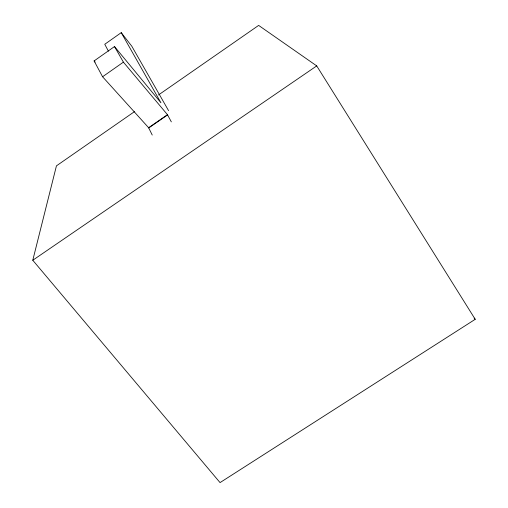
<?xml version="1.0" encoding="UTF-8"?>
<svg xmlns="http://www.w3.org/2000/svg" width="508" height="508" viewBox="0 0 508 508"><rect width="100%" height="100%" fill="white"/><g stroke="black" fill="none" stroke-linecap="round" stroke-linejoin="round"><path stroke-width="0.76" d="M158.515 94.952L258.642 25.4L316.725 65.907L475.221 319.31L220.047 482.6L32.779 260.255L56.439 165.856L134.461 111.658M168.567 110.649L131.788 46.203L121.234 32.652L104.762 44.279L108.433 51.181M152.235 135.045L148.609 127.711L102.578 76.759L94.107 60.928L114.503 46.552L160.941 102.781L121.234 32.652M102.578 76.759L123.4 62.141L114.503 46.552M148.609 127.711L167.462 114.681L171.336 121.869M148.774 127.94L167.621 114.91M32.779 260.255L316.725 65.907M474.148 318.135L475.221 319.31M94.107 60.928L95.136 62.097M123.4 62.141L167.462 114.681"/></g></svg>
